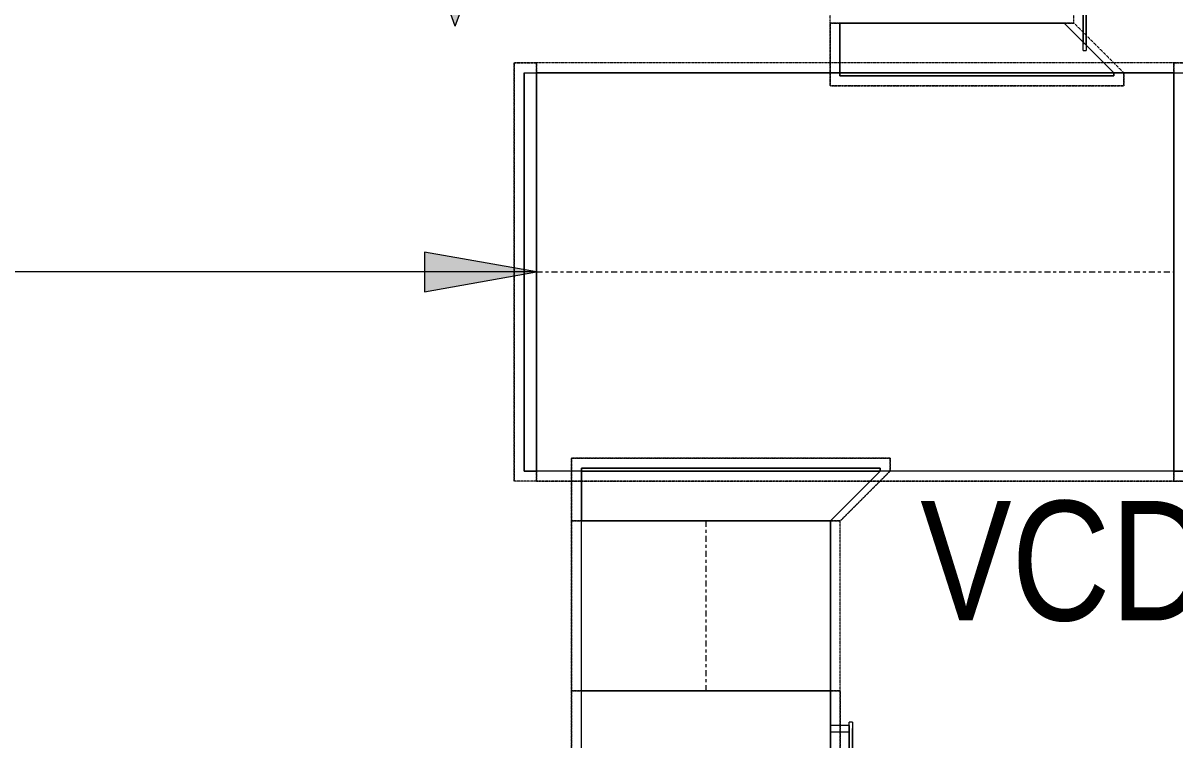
# Model space of a CAD drawing. Header units: inches. Extents: x -83664 to 20107, y -47222 to 19398.
# Drawn here: x -8148 to -5834, y -11756 to -10316 of the extents above; entities that cross this region are included whole.
import ezdxf

# ---------------------------------------------------------------- set-up
doc = ezdxf.new("R2010")
doc.units = ezdxf.units.IN
doc.header["$MEASUREMENT"] = 0
doc.linetypes.add('Center', pattern=[29.999999, 12, -6, 6, -6])
doc.linetypes.add('Hidden 0_50', pattern=[1.0584, 0.5292, -0.5292])
for name, color, linetype, lineweight in [('A-DETL-GENF', 7, 'Continuous', 9), ('G-ANNO-TEXT', 7, 'Continuous', 9), ('M-HVAC-CDFF', 7, 'Continuous', 9), ('M-HVAC-DUCT-CNTR', 7, 'Center', 9), ('M-HVAC-DUCT-IDEN', 7, 'Continuous', 18)]:
    doc.layers.add(name, color=color, linetype=linetype, lineweight=lineweight)
doc.layers.add('M-HVAC-DUCT', color=7, linetype='Continuous', lineweight=9, true_color=0xffe97f)
doc.styles.add('Arial Narrow_21', font='ARIALN.TTF', dxfattribs={"height": 240})

# ---------------------------------------------------------------- blocks, each defined once
blk = doc.blocks.new('GCE-AT-Supply Air Rectangular Diffuser - 300x300-6788639-FIRST FLOOR AC CONDITIONING LAYOUT - PART A')
at = {"layer": 'A-DETL-GENF', "true_color": 0xff7f00}
for points in [[(54.6, 425), (0, 575), (-54.6, 425)], [(-425, -54.6), (-425, 54.6), (-575, 0)], [(425, -54.6), (575, 0), (425, 54.6)], [(0, -575), (54.6, -425), (-54.6, -425)]]:
    blk.add_hatch(color=30, dxfattribs=at).paths.add_polyline_path(points)
at = {"layer": 'A-DETL-GENF', "color": 30, "true_color": 0xff7f00}
for p, q in [((0, 575), (-54.6, 425)), ((0, 575), (54.6, 425)), ((-54.6, 425), (54.6, 425)), ((0, 275), (0, 425)), ((-200, -200), (200, 200)), ((-200, 200), (200, -200)), ((-200, -200), (-200, 200)), ((-200, 200), (200, 200)), ((200, 200), (200, -200)), ((-575, 0), (-425, 54.6)), ((-425, -54.6), (-425, 54.6)), ((425, 54.6), (425, -54.6)), ((575, 0), (425, 54.6)), ((-575, 0), (-425, -54.6)), ((275, 0), (425, 0)), ((-275, 0), (-425, 0)), ((575, 0), (425, -54.6)), ((200, -200), (-200, -200)), ((0, -275), (0, -425)), ((54.6, -425), (-54.6, -425)), ((0, -575), (-54.6, -425)), ((0, -575), (54.6, -425))]:
    blk.add_line(p, q, dxfattribs=at)
blk = doc.blocks.new('M_Rectangular Endcap - Standard-8194047-FIRST FLOOR AC CONDITIONING LAYOUT - PART A')
at = {"layer": 'M-HVAC-DUCT', "color": 6, "true_color": 0xff00ff}
for p, q in [((0, 400), (0, -400)), ((0, -400), (0, 400)), ((0, 400), (25, 400)), ((25, 400), (0, 400)), ((25, 400), (25, -400)), ((25, -400), (25, 400)), ((25, -400), (0, -400)), ((25, -400), (0, -400))]:
    blk.add_line(p, q, dxfattribs=at)
blk = doc.blocks.new('M_Rectangular Tap - Beveled - Standard-7535655-FIRST FLOOR AC CONDITIONING LAYOUT - PART A')
at = {"layer": 'M-HVAC-DUCT', "color": 6, "true_color": 0xff00ff}
for p, q in [((100, 225), (-6.096, 225)), ((-6.096, 225), (100, 225)), ((-6.096, 225), (-6.096, -325)), ((-6.096, -325), (-6.096, 225)), ((100, 225), (100, -225)), ((100, -225), (100, 225)), ((0, -325), (100, -225)), ((0, -325), (100, -225)), ((-6.096, -325), (0, -325)), ((0, -325), (-6.096, -325))]:
    blk.add_line(p, q, dxfattribs=at)
blk = doc.blocks.new('M_Rectangular Tap - Beveled - Standard-7508694-FIRST FLOOR AC CONDITIONING LAYOUT - PART A')
at = {"layer": 'M-HVAC-DUCT', "color": 6, "true_color": 0xff00ff}
for p, q in [((100, 250), (-6.096, 250)), ((-6.096, 250), (100, 250)), ((-6.096, 250), (-6.096, -350)), ((-6.096, -350), (-6.096, 250)), ((100, 250), (100, -250)), ((100, -250), (100, 250)), ((0, -350), (100, -250)), ((0, -350), (100, -250)), ((-6.096, -350), (0, -350)), ((0, -350), (-6.096, -350))]:
    blk.add_line(p, q, dxfattribs=at)
blk = doc.blocks.new('TEMW-ME-DMP-Volume Control Damper - Standard-7475659-FIRST FLOOR AC CONDITIONING LAYOUT - PART A')
at = {"layer": 'M-HVAC-DUCT', "color": 6, "true_color": 0xff00ff}
for p, q in [((-165.1, 288.1), (-165.1, 294.45)), ((-152.4, 294.45), (-165.1, 294.45)), ((-165.1, 288.1), (-152.4, 288.1)), ((0, 294.45), (-152.4, 294.45)), ((-152.4, 294.45), (0, 294.45)), ((0, 288.1), (-152.4, 288.1)), ((-152.4, 288.1), (0, 288.1)), ((-6.35, 250), (-6.35, 288.1)), ((6.35, 288.1), (-6.35, 288.1)), ((6.35, 288.1), (-6.35, 288.1)), ((12.7, 294.45), (0, 294.45)), ((0, 288.1), (12.7, 288.1)), ((6.35, 288.1), (6.35, 250)), ((12.7, 294.45), (12.7, 288.1)), ((-76.2, 250), (-76.2, -250)), ((-76.2, -250), (-76.2, 250)), ((76.2, 250), (-76.2, 250)), ((-76.2, 250), (76.2, 250)), ((-76.2, 250), (76.2, 250)), ((-6.35, 250), (6.35, 250)), ((-6.35, 250), (6.35, 250)), ((76.2, 250), (76.2, -250)), ((76.2, -250), (76.2, 250)), ((-76.2, -250), (76.2, -250)), ((-76.2, -250), (76.2, -250)), ((-76.2, -250), (76.2, -250))]:
    blk.add_line(p, q, dxfattribs=at)
blk = doc.blocks.new('TEMW-ME-DMP-Volume Control Damper - Standard-7399620-FIRST FLOOR AC CONDITIONING LAYOUT - PART A')
at = {"layer": 'M-HVAC-DUCT', "color": 6, "true_color": 0xff00ff}
for p, q in [((-165.1, 263.1), (-165.1, 269.45)), ((-152.4, 269.45), (-165.1, 269.45)), ((-165.1, 263.1), (-152.4, 263.1)), ((0, 269.45), (-152.4, 269.45)), ((-152.4, 269.45), (0, 269.45)), ((0, 263.1), (-152.4, 263.1)), ((-152.4, 263.1), (0, 263.1)), ((-6.35, 225), (-6.35, 263.1)), ((6.35, 263.1), (-6.35, 263.1)), ((6.35, 263.1), (-6.35, 263.1)), ((12.7, 269.45), (0, 269.45)), ((0, 263.1), (12.7, 263.1)), ((6.35, 263.1), (6.35, 225)), ((12.7, 269.45), (12.7, 263.1)), ((-76.2, 225), (-76.2, -225)), ((-76.2, -225), (-76.2, 225)), ((76.2, 225), (-76.2, 225)), ((-76.2, 225), (76.2, 225)), ((-76.2, 225), (76.2, 225)), ((-6.35, 225), (6.35, 225)), ((-6.35, 225), (6.35, 225)), ((76.2, 225), (76.2, -225)), ((76.2, -225), (76.2, 225)), ((-76.2, -225), (76.2, -225)), ((-76.2, -225), (76.2, -225)), ((-76.2, -225), (76.2, -225))]:
    blk.add_line(p, q, dxfattribs=at)
blk = doc.blocks.new('M_Rectangular Elbow - Radius - 0_75 W-9516553-FIRST FLOOR AC CONDITIONING LAYOUT - PART A')
at = {"layer": 'M-HVAC-DUCT', "color": 6, "true_color": 0xff00ff}
for p, q in [((145762.4, 87156.2), (145762.4, 87956.2)), ((145762.4, 87956.2), (145866.5, 87956.2)), ((145892.6, 87956.2), (145762.4, 87956.2)), ((145866.5, 87956.2), (145866.5, 87156.2)), ((145892.6, 87956.2), (145866.5, 87956.2)), ((145892.6, 87156.2), (145892.6, 87956.2)), ((145892.6, 87956.2), (145892.6, 87156.2)), ((145866.5, 87156.2), (145762.4, 87156.2)), ((145892.6, 87156.2), (145762.4, 87156.2)), ((145866.5, 87156.2), (145892.6, 87156.2))]:
    blk.add_line(p, q, dxfattribs=at)
blk = doc.blocks.new('TEMW-SMBZ-HO-BM-HVAC-00002_rvt-1-FIRST FLOOR AC CONDITIONING LAYOUT - PART A')
at = {"layer": 'M-HVAC-DUCT', "color": 6, "linetype": 'Hidden 0_50', "true_color": 0xff00ff}
for p, q in [((144929.5, 88056.2), (144929.5, 88089.9)), ((145419.5, 88056.2), (145419.5, 88089.9)), ((144929.5, 88056.2), (145419.5, 88056.2)), ((144929.5, 88056.2), (144929.5, 87930.1)), ((145419.5, 88056.2), (144929.5, 88056.2)), ((144929.5, 88056.2), (145419.5, 88056.2)), ((144929.5, 87930.1), (144929.5, 88056.2)), ((145519.5, 87956.2), (145419.5, 88056.2)), ((145419.5, 88056.2), (145519.5, 87956.2)), ((144295, 87976.2), (144295, 87136.2)), ((144295, 87136.2), (144295, 87976.2)), ((144295, 87976.2), (144340, 87976.2)), ((144340, 87976.2), (144295, 87976.2)), ((144340, 87136.2), (144340, 87976.2)), ((144340, 87976.2), (144340, 87136.2)), ((145620.1, 87976.2), (144340, 87976.2)), ((145620.1, 87976.2), (144340, 87976.2)), ((144340, 87976.2), (144340, 87136.2)), ((144340, 87136.2), (144340, 87976.2)), ((145620.1, 87136.2), (145620.1, 87976.2)), ((145620.1, 87976.2), (145620.1, 87136.2)), ((145756.2, 87976.2), (145620.1, 87976.2)), ((145620.1, 87976.2), (145640.2, 87976.2)), ((145620.1, 87976.2), (145620.1, 87136.2)), ((145620.1, 87976.2), (145620.1, 87136.2)), ((145519.5, 87930.1), (145519.5, 87956.2)), ((145519.5, 87956.2), (145519.5, 87930.1)), ((144929.5, 87930.1), (145519.5, 87930.1)), ((145519.5, 87930.1), (144929.5, 87930.1)), ((144410.2, 87056.2), (144410.2, 87182.3)), ((144410.2, 87182.3), (145050.2, 87182.3)), ((145050.2, 87182.3), (144410.2, 87182.3)), ((144410.2, 87182.3), (144410.2, 87056.2)), ((145050.2, 87182.3), (145050.2, 87156.2)), ((145050.2, 87156.2), (145050.2, 87182.3)), ((145050.2, 87156.2), (144950.2, 87056.2)), ((144950.2, 87056.2), (145050.2, 87156.2)), ((144340, 87136.2), (144295, 87136.2)), ((144340, 87136.2), (144295, 87136.2)), ((144340, 87136.2), (145620.1, 87136.2)), ((145620.1, 87136.2), (144340, 87136.2)), ((145640.2, 87136.2), (145620.1, 87136.2)), ((145620.1, 87136.2), (145756.2, 87136.2)), ((144950.2, 87056.2), (144410.2, 87056.2)), ((144410.2, 87056.2), (144950.2, 87056.2)), ((144410.2, 87056.2), (144950.2, 87056.2)), ((144950.2, 87056.2), (144410.2, 87056.2)), ((144410.2, 87056.2), (144410.2, 86715.2)), ((144410.2, 86715.2), (144410.2, 87056.2)), ((144950.2, 86715.2), (144950.2, 87056.2)), ((144950.2, 86715.2), (144950.2, 87056.2)), ((144950.2, 86715.2), (144410.2, 86715.2)), ((144410.2, 86715.2), (144410.2, 86562.8)), ((144410.2, 86562.8), (144410.2, 86715.2)), ((144410.2, 86715.2), (144950.2, 86715.2)), ((144410.2, 86715.2), (144950.2, 86715.2)), ((144950.2, 86715.2), (144410.2, 86715.2)), ((144950.2, 86562.8), (144950.2, 86715.2)), ((144950.2, 86715.2), (144950.2, 86562.8))]:
    blk.add_line(p, q, dxfattribs=at)
at = {"layer": 'M-HVAC-DUCT', "color": 6, "true_color": 0xff00ff}
for p, q in [((144340, 87956.2), (144340, 87156.2)), ((144340, 87156.2), (144340, 87956.2)), ((144340, 87956.2), (145620.1, 87956.2)), ((145620.1, 87956.2), (144340, 87956.2)), ((144949.5, 87956.2), (145499.5, 87956.2)), ((144949.5, 87956.2), (144949.5, 87950.1)), ((144949.5, 87950.1), (144949.5, 87956.2)), ((145499.5, 87956.2), (144949.5, 87956.2)), ((145499.5, 87950.1), (145499.5, 87956.2)), ((145499.5, 87956.2), (145499.5, 87950.1)), ((145620.1, 87956.2), (145620.1, 87156.2)), ((145620.1, 87156.2), (145620.1, 87956.2)), ((144949.5, 87950.1), (145499.5, 87950.1)), ((145499.5, 87950.1), (144949.5, 87950.1)), ((145620.1, 87156.2), (144340, 87156.2)), ((145620.1, 87156.2), (144340, 87156.2)), ((144430.2, 87156.2), (144430.2, 87162.3)), ((144430.2, 87162.3), (144430.2, 87156.2)), ((144430.2, 87162.3), (145030.2, 87162.3)), ((145030.2, 87162.3), (144430.2, 87162.3)), ((144430.2, 87156.2), (145030.2, 87156.2)), ((145030.2, 87156.2), (144430.2, 87156.2)), ((145030.2, 87162.3), (145030.2, 87156.2)), ((145030.2, 87156.2), (145030.2, 87162.3)), ((144930.2, 87056.2), (144430.2, 87056.2)), ((144430.2, 87056.2), (144930.2, 87056.2)), ((144430.2, 86715.2), (144430.2, 87056.2)), ((144430.2, 86715.2), (144430.2, 87056.2)), ((144930.2, 87056.2), (144930.2, 86715.2)), ((144930.2, 86715.2), (144930.2, 87056.2)), ((144930.2, 86715.2), (144430.2, 86715.2)), ((144430.2, 86715.2), (144930.2, 86715.2))]:
    blk.add_line(p, q, dxfattribs=at)
at = {"layer": 'M-HVAC-DUCT-CNTR', "color": 6, "true_color": 0xff00ff}
for p, q in [((144340, 87556.2), (145620.1, 87556.2)), ((144680.2, 87056.2), (144680.2, 86715.2))]:
    blk.add_line(p, q, dxfattribs=at)
at = {"layer": 'M-HVAC-CDFF', "color": 6, "linetype": 'Hidden 0_50', "lineweight": 9, "true_color": 0xff00ff}
blk.add_blockref('GCE-AT-Supply Air Rectangular Diffuser - 300x300-6788639-FIRST FLOOR AC CONDITIONING LAYOUT - PART A', (144176.9, 88624.9), dxfattribs=at)
at = {"layer": 'M-HVAC-DUCT', "color": 6, "linetype": 'Hidden 0_50', "lineweight": 9, "true_color": 0xff00ff, "extrusion": (0, 0, -1)}
for name, p, rotation in [('TEMW-ME-DMP-Volume Control Damper - Standard-7399620-FIRST FLOOR AC CONDITIONING LAYOUT - PART A', (-145174.5, 88166.1), 90), ('M_Rectangular Tap - Beveled - Standard-7508694-FIRST FLOOR AC CONDITIONING LAYOUT - PART A', (-144680.2, 87156.2), 270), ('TEMW-ME-DMP-Volume Control Damper - Standard-7475659-FIRST FLOOR AC CONDITIONING LAYOUT - PART A', (-144680.2, 86639), 90)]:
    blk.add_blockref(name, p, dxfattribs=dict(at, rotation=rotation))
at = {"layer": 'M-HVAC-DUCT', "color": 6, "linetype": 'Hidden 0_50', "lineweight": 9, "true_color": 0xff00ff}
for name, p, rotation in [('M_Rectangular Tap - Beveled - Standard-7535655-FIRST FLOOR AC CONDITIONING LAYOUT - PART A', (145174.5, 87956.2), 90), ('M_Rectangular Endcap - Standard-8194047-FIRST FLOOR AC CONDITIONING LAYOUT - PART A', (144340, 87556.2), 180)]:
    blk.add_blockref(name, p, dxfattribs=dict(at, rotation=rotation))
at = {"layer": 'M-HVAC-DUCT', "color": 6, "linetype": 'Hidden 0_50', "lineweight": 9, "true_color": 0xff00ff, "extrusion": (0, 0, -1)}
blk.add_blockref('M_Rectangular Elbow - Radius - 0_75 W-9516553-FIRST FLOOR AC CONDITIONING LAYOUT - PART A', (-291512.7, 0), dxfattribs=at)
blk = doc.blocks.new('TEMW-SMBZ-HO-BM-HVAC-00002_rvt-2-FIRST FLOOR AC CONDITIONING LAYOUT - PART A')
at = {"layer": 'M-HVAC-DUCT', "color": 6, "linetype": 'Hidden 0_50', "true_color": 0xff00ff}
for p, q in [((144929.5, 88056.2), (144929.5, 88089.9)), ((145419.5, 88056.2), (145419.5, 88089.9)), ((144929.5, 88056.2), (145419.5, 88056.2)), ((144929.5, 88056.2), (144929.5, 87930.1)), ((145419.5, 88056.2), (144929.5, 88056.2)), ((144929.5, 88056.2), (145419.5, 88056.2)), ((144929.5, 87930.1), (144929.5, 88056.2)), ((145519.5, 87956.2), (145419.5, 88056.2)), ((145419.5, 88056.2), (145519.5, 87956.2)), ((144295, 87976.2), (144295, 87136.2)), ((144295, 87136.2), (144295, 87976.2)), ((144295, 87976.2), (144340, 87976.2)), ((144340, 87976.2), (144295, 87976.2)), ((144340, 87136.2), (144340, 87976.2)), ((144340, 87976.2), (144340, 87136.2)), ((145620.1, 87976.2), (144340, 87976.2)), ((145620.1, 87976.2), (144340, 87976.2)), ((144340, 87976.2), (144340, 87136.2)), ((144340, 87136.2), (144340, 87976.2)), ((145620.1, 87136.2), (145620.1, 87976.2)), ((145620.1, 87976.2), (145620.1, 87136.2)), ((145756.2, 87976.2), (145620.1, 87976.2)), ((145620.1, 87976.2), (145640.2, 87976.2)), ((145620.1, 87976.2), (145620.1, 87136.2)), ((145620.1, 87976.2), (145620.1, 87136.2)), ((145519.5, 87930.1), (145519.5, 87956.2)), ((145519.5, 87956.2), (145519.5, 87930.1)), ((144929.5, 87930.1), (145519.5, 87930.1)), ((145519.5, 87930.1), (144929.5, 87930.1)), ((144410.2, 87056.2), (144410.2, 87182.3)), ((144410.2, 87182.3), (145050.2, 87182.3)), ((145050.2, 87182.3), (144410.2, 87182.3)), ((144410.2, 87182.3), (144410.2, 87056.2)), ((145050.2, 87182.3), (145050.2, 87156.2)), ((145050.2, 87156.2), (145050.2, 87182.3)), ((145050.2, 87156.2), (144950.2, 87056.2)), ((144950.2, 87056.2), (145050.2, 87156.2)), ((144340, 87136.2), (144295, 87136.2)), ((144340, 87136.2), (144295, 87136.2)), ((144340, 87136.2), (145620.1, 87136.2)), ((145620.1, 87136.2), (144340, 87136.2)), ((145640.2, 87136.2), (145620.1, 87136.2)), ((145620.1, 87136.2), (145756.2, 87136.2)), ((144950.2, 87056.2), (144410.2, 87056.2)), ((144410.2, 87056.2), (144950.2, 87056.2)), ((144410.2, 87056.2), (144950.2, 87056.2)), ((144950.2, 87056.2), (144410.2, 87056.2)), ((144410.2, 87056.2), (144410.2, 86715.2)), ((144410.2, 86715.2), (144410.2, 87056.2)), ((144950.2, 86715.2), (144950.2, 87056.2)), ((144950.2, 86715.2), (144950.2, 87056.2)), ((144950.2, 86715.2), (144410.2, 86715.2)), ((144410.2, 86715.2), (144410.2, 86562.8)), ((144410.2, 86562.8), (144410.2, 86715.2)), ((144410.2, 86715.2), (144950.2, 86715.2)), ((144410.2, 86715.2), (144950.2, 86715.2)), ((144950.2, 86715.2), (144410.2, 86715.2)), ((144950.2, 86562.8), (144950.2, 86715.2)), ((144950.2, 86715.2), (144950.2, 86562.8))]:
    blk.add_line(p, q, dxfattribs=at)
at = {"layer": 'M-HVAC-DUCT', "color": 6, "true_color": 0xff00ff}
for p, q in [((144340, 87956.2), (144340, 87156.2)), ((144340, 87156.2), (144340, 87956.2)), ((144340, 87956.2), (145620.1, 87956.2)), ((145620.1, 87956.2), (144340, 87956.2)), ((144949.5, 87956.2), (145499.5, 87956.2)), ((144949.5, 87956.2), (144949.5, 87950.1)), ((144949.5, 87950.1), (144949.5, 87956.2)), ((145499.5, 87956.2), (144949.5, 87956.2)), ((145499.5, 87950.1), (145499.5, 87956.2)), ((145499.5, 87956.2), (145499.5, 87950.1)), ((145620.1, 87956.2), (145620.1, 87156.2)), ((145620.1, 87156.2), (145620.1, 87956.2)), ((144949.5, 87950.1), (145499.5, 87950.1)), ((145499.5, 87950.1), (144949.5, 87950.1)), ((145620.1, 87156.2), (144340, 87156.2)), ((145620.1, 87156.2), (144340, 87156.2)), ((144430.2, 87156.2), (144430.2, 87162.3)), ((144430.2, 87162.3), (144430.2, 87156.2)), ((144430.2, 87162.3), (145030.2, 87162.3)), ((145030.2, 87162.3), (144430.2, 87162.3)), ((144430.2, 87156.2), (145030.2, 87156.2)), ((145030.2, 87156.2), (144430.2, 87156.2)), ((145030.2, 87162.3), (145030.2, 87156.2)), ((145030.2, 87156.2), (145030.2, 87162.3)), ((144930.2, 87056.2), (144430.2, 87056.2)), ((144430.2, 87056.2), (144930.2, 87056.2)), ((144430.2, 86715.2), (144430.2, 87056.2)), ((144430.2, 86715.2), (144430.2, 87056.2)), ((144930.2, 87056.2), (144930.2, 86715.2)), ((144930.2, 86715.2), (144930.2, 87056.2)), ((144930.2, 86715.2), (144430.2, 86715.2)), ((144430.2, 86715.2), (144930.2, 86715.2))]:
    blk.add_line(p, q, dxfattribs=at)
at = {"layer": 'M-HVAC-DUCT-CNTR', "color": 6, "true_color": 0xff00ff}
for p, q in [((144340, 87556.2), (145620.1, 87556.2)), ((144680.2, 87056.2), (144680.2, 86715.2))]:
    blk.add_line(p, q, dxfattribs=at)
at = {"layer": 'M-HVAC-CDFF', "color": 6, "linetype": 'Hidden 0_50', "lineweight": 9, "true_color": 0xff00ff}
blk.add_blockref('GCE-AT-Supply Air Rectangular Diffuser - 300x300-6788639-FIRST FLOOR AC CONDITIONING LAYOUT - PART A', (144176.9, 88624.9), dxfattribs=at)
at = {"layer": 'M-HVAC-DUCT', "color": 6, "linetype": 'Hidden 0_50', "lineweight": 9, "true_color": 0xff00ff, "extrusion": (0, 0, -1)}
for name, p, rotation in [('TEMW-ME-DMP-Volume Control Damper - Standard-7399620-FIRST FLOOR AC CONDITIONING LAYOUT - PART A', (-145174.5, 88166.1), 90), ('M_Rectangular Tap - Beveled - Standard-7508694-FIRST FLOOR AC CONDITIONING LAYOUT - PART A', (-144680.2, 87156.2), 270), ('TEMW-ME-DMP-Volume Control Damper - Standard-7475659-FIRST FLOOR AC CONDITIONING LAYOUT - PART A', (-144680.2, 86639), 90)]:
    blk.add_blockref(name, p, dxfattribs=dict(at, rotation=rotation))
at = {"layer": 'M-HVAC-DUCT', "color": 6, "linetype": 'Hidden 0_50', "lineweight": 9, "true_color": 0xff00ff}
for name, p, rotation in [('M_Rectangular Tap - Beveled - Standard-7535655-FIRST FLOOR AC CONDITIONING LAYOUT - PART A', (145174.5, 87956.2), 90), ('M_Rectangular Endcap - Standard-8194047-FIRST FLOOR AC CONDITIONING LAYOUT - PART A', (144340, 87556.2), 180)]:
    blk.add_blockref(name, p, dxfattribs=dict(at, rotation=rotation))
at = {"layer": 'M-HVAC-DUCT', "color": 6, "linetype": 'Hidden 0_50', "lineweight": 9, "true_color": 0xff00ff, "extrusion": (0, 0, -1)}
blk.add_blockref('M_Rectangular Elbow - Radius - 0_75 W-9516553-FIRST FLOOR AC CONDITIONING LAYOUT - PART A', (-291512.7, 0), dxfattribs=at)

msp = doc.modelspace()

# ---------------------------------------------------------------- hatches: boundary and pattern name
at = {"layer": 'M-HVAC-DUCT-IDEN', "lineweight": 9}
msp.add_hatch(color=256, dxfattribs=at).paths.add_polyline_path([(-7116.6, -10816), (-7341.6, -10776.4), (-7341.6, -10855.7)])

# ---------------------------------------------------------------- linework, layer by layer
for p, q in [((-7116.6, -10816), (-7341.6, -10776.4)), ((-7341.6, -10776.4), (-7341.6, -10855.7)), ((-7116.6, -10816), (-8484.4, -10816)), ((-7341.6, -10855.7), (-7116.6, -10816))]:
    msp.add_line(p, q, dxfattribs=at)

# ---------------------------------------------------------------- block references
at = {"lineweight": 5}
for name in ['TEMW-SMBZ-HO-BM-HVAC-00002_rvt-1-FIRST FLOOR AC CONDITIONING LAYOUT - PART A', 'TEMW-SMBZ-HO-BM-HVAC-00002_rvt-2-FIRST FLOOR AC CONDITIONING LAYOUT - PART A']:
    msp.add_blockref(name, (-151456.7, -98372.2), dxfattribs=at)

# ---------------------------------------------------------------- texts
at = {"layer": 'G-ANNO-TEXT', "insert": (-6345.9, -11275.9), "char_height": 240, "width": 733.544, "attachment_point": 1, "style": 'Arial Narrow_21'}
msp.add_mtext('VCD', dxfattribs=at)

doc.saveas('drawing.dxf')
